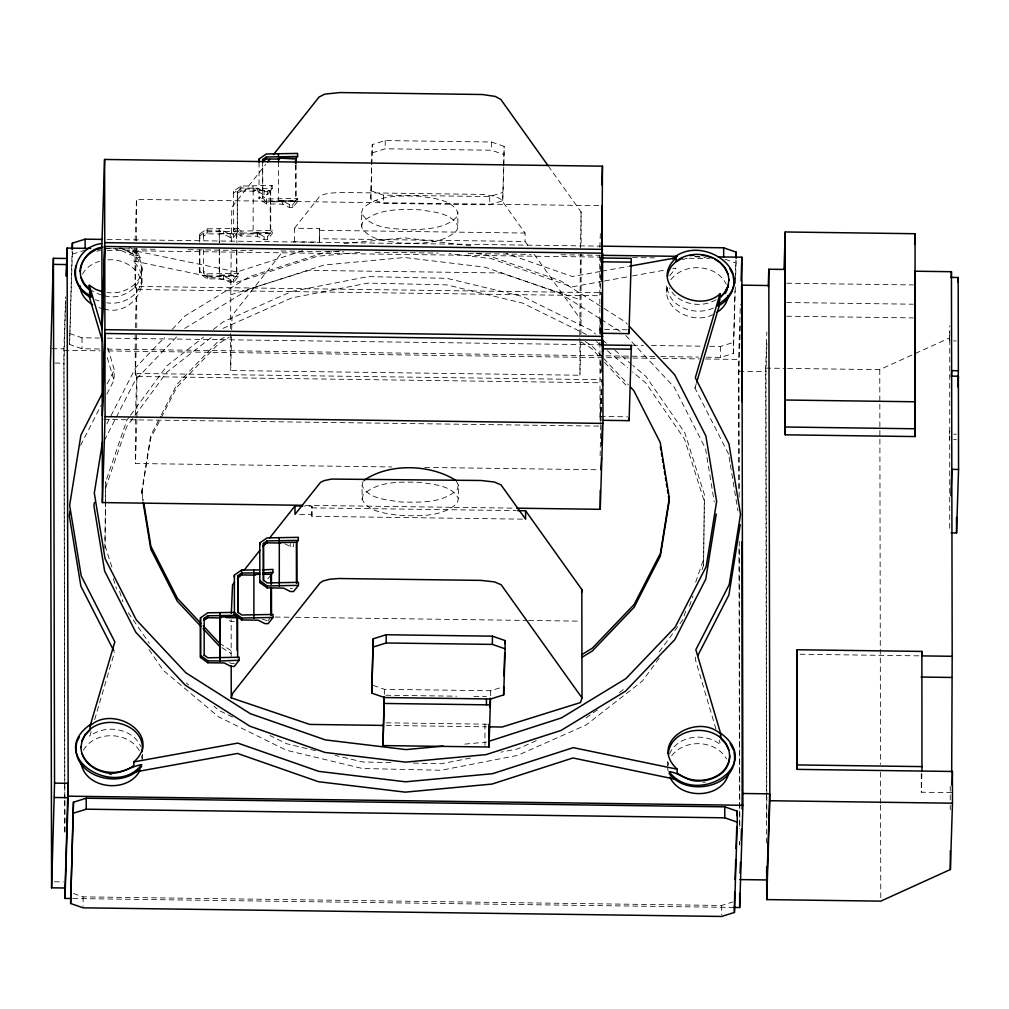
<?xml version="1.0" encoding="UTF-8"?>
<svg xmlns="http://www.w3.org/2000/svg" width="1009" height="1009" viewBox="0 0 1009 1009"><rect width="100%" height="100%" fill="white"/><g stroke="black" fill="none" stroke-linecap="round" stroke-linejoin="round"><path stroke-width="0.75" stroke-dasharray="5 3.75" d="M600.355 360.894L600.355 372.901M64.79 784.472L63.983 363.19L65.61 300.543M104.86 548.871L105.756 481.533L126.857 420.261L129.656 416.465M105.529 501.902L105.024 545.428L112.529 569.114M105.541 500.338L105.756 481.533M135.004 248.075L135.13 289.469L600.506 295.763M135.181 335.089L135.294 376.483L600.683 382.777M136.606 240.81L136.48 199.416L600.292 205.685M135.383 419.202L135.471 463.509L391.744 466.965M136.77 327.824L136.656 286.43L600.456 292.698M136.909 417.751L136.82 373.444L600.62 379.712M600.355 257.282L600.33 294.414M702.037 569.681L703.55 565.305L704.269 501.41L684.581 439.23L645.798 383.004L632.593 371.905M703.55 565.305L704.484 494.877L684.783 432.697L646 376.483L632.794 365.372M230.519 328.631L231.175 249.463M231.288 241.643L231.83 207.223L265.771 164.353M579.784 334.887L580.415 254.192M580.516 247.924L581.083 211.94L549.161 167.204M135.118 240.798L136.48 199.416M136.492 248.1L135.13 289.469M135.294 327.811L136.656 286.43M135.458 414.825L136.82 373.444M136.656 335.114L135.294 376.483M136.883 419.214L135.471 463.509M600.834 421.119L601.73 386.132M580.755 342.278L579.948 375.234L230.695 370.517L231.54 335.984M231.692 329.703L232.045 315.577L282.697 251.582M580.944 334.42L581.159 254.344M64.828 832.261L63.895 350.325L65.572 296.848M99.336 349L82.044 348.773L69.558 344.447L72.131 250.938M69.558 344.447L72.396 250.989M106.891 394.09L113.992 380.229L114.32 369.899L107.156 345.721M104.368 295.713C128.559 303.23 156.635 273.351 132.822 254.003L132.936 250.421L236.901 272.001L302.776 250.749M103.952 308.994C132.444 317.52 155.84 280.906 132.62 260.751L236.573 282.331L317.431 256.261L360.831 252.212M141.916 271.862C142.799 263.69 139.192 255.655 132.936 250.421M142.975 501.423L141.802 490.853L150.682 435.623L160.62 416.25M142.509 758.516L142.622 754.593L142.004 758.491M199.719 242.147L199.769 233.949L207.047 228.866L238.313 228.299L238.326 231.326L236.812 233.23L236.838 242.564M236.371 249.374L236.421 275.798L233.508 279.493L230.292 279.443L223.468 276.012L207.072 275.785L203.427 273.136L203.49 271.219L207.135 273.868L238.401 273.3L238.401 276.34L233.508 282.52L230.292 282.482L223.468 279.039L207.085 278.812L199.782 273.527L199.795 249.639M238.326 231.326L207.059 231.893L203.414 234.441L203.351 236.358L206.996 233.811L223.38 234.025L230.203 237.468L233.42 237.519L236.346 233.823L219.268 233.596L219.294 242.929M206.996 233.811L207.059 231.893M199.706 235.866L206.996 230.784L207.047 228.866M207.085 278.812L207.148 276.895L199.832 271.61M207.072 275.785L207.135 273.868M219.268 233.596L236.812 233.23M219.319 250.093L219.357 275.571L236.421 275.798M233.634 191.155L233.583 193.072L240.861 187.989L257.257 188.204L264.081 191.647L267.297 191.685L272.19 185.505L240.924 186.072L233.634 191.155L233.647 230.733L240.962 236.018L257.345 236.245L264.169 239.688L267.385 239.726L272.279 233.546L272.279 230.506L241.012 231.074L237.355 228.425L237.292 191.647L240.937 189.099L272.203 188.532L272.19 185.505M233.647 230.733L233.71 228.816L241.025 234.101L272.279 233.546M272.203 188.532L270.689 190.436L253.171 190.197L270.223 191.029L270.298 233.003L267.385 236.699L264.169 236.648L257.345 233.218L240.949 232.991L237.304 230.342L237.292 191.647M237.304 230.342L237.355 228.425M240.861 187.989L240.924 186.072M237.229 193.551L240.874 191.016L240.937 189.099M240.949 232.991L241.012 231.074M240.962 236.018L241.025 234.101M231.162 656.594L231.187 619.551M297.693 201.447L292.799 207.627L289.583 207.589L282.76 204.146L266.363 203.932L259.061 198.634L259.124 196.717L266.426 202.014L297.693 201.447L297.68 198.42L266.426 198.975L262.769 196.339L262.706 164.139M295.637 165.148L295.713 200.917L292.787 204.6L289.57 204.55L282.747 201.119L266.363 200.892L262.706 198.256L262.769 196.339M266.363 200.892L266.426 198.975M266.363 203.932L266.426 202.014M527.795 245.313L525.084 241.504L319.512 238.729L319.538 228.576L294.477 228.236L294.502 243.484M319.563 237.027L319.399 242.135L290.491 241.744M522.473 519.156L311.882 516.305L311.92 506.165L304.226 506.064M311.882 516.305L311.92 506.165M503.781 166.926L502.722 200.741L489.743 204.789L383.534 203.351L370.82 198.95L372.245 144.628L385.224 140.566L491.433 142.004L504.147 146.406L503.832 165.388M370.82 198.95L372.245 144.628M502.722 200.741L504.147 146.406M599.901 247.419L600.342 233.356M600.342 318.73L600.103 333.247M599.964 333.815L600.342 321.657M600.166 334.685L600.355 328.48M600.128 420.841L601.2 386.926M600.153 455.954L601.402 387.532M713.111 314.581C692.262 325.39 660.302 308.552 667.302 283.113M667.681 765.617L667.807 761.694L668.437 765.604M728.624 454.138L694.987 388.087L695.125 383.66M695.617 657.124L695.516 660.075L716.087 729.57M706.439 357.211L720.59 357.4L733.329 353.415L734.93 291.059M735.321 278.598L735.902 259.906M733.329 353.415L736.166 259.956M738.878 488.596L738.626 359.456L740.354 304.403M739.168 497.16L738.916 371.262L740.341 325.857M766.613 842.994L765.705 368.108L766.827 332.011M766.79 794.966L765.97 371.627L766.865 343.438M951.739 792.633L921.305 792.216L921.961 771.065M949.721 528.3L949.746 325.693M949.419 340.865L949.709 331.583M949.595 434.11L949.696 431.007M949.608 439.596L949.709 436.493M142.029 268.268C141.5 285.232 122.48 295.107 107.156 292.446M141.701 278.61C141.172 295.574 122.152 305.45 106.828 302.788M141.714 493.716L150.593 438.486L160.532 419.101M666.672 292.244L667.718 285.761M668.008 765.642L668.425 763.044M361.55 213.176L362.572 208.749C377.404 194.46 400.687 195.809 419.87 196.213C432.911 198.483 451.174 198.924 457.834 212.432L457.859 226.029L456.825 230.456C441.992 244.746 418.722 243.396 399.526 242.992C386.485 240.71 368.222 240.268 361.575 226.773L361.55 213.176C371.274 229.762 395.137 228.475 412.038 229.888C427.312 228.841 445.511 228.728 456.8 216.859L457.834 212.432M361.575 226.773L362.597 222.333C377.429 208.056 400.712 209.405 419.895 209.796C432.949 212.079 451.2 212.521 457.859 226.029M456.106 480.574L458.351 484.976L458.389 498.572L457.354 502.999C442.522 517.289 419.239 515.94 400.056 515.536C387.015 513.266 368.752 512.824 362.092 499.316L362.067 485.72L363.101 481.293M362.092 499.316L363.126 494.889C377.959 480.599 401.241 481.949 420.425 482.352C433.466 484.623 451.729 485.064 458.389 498.572M458.351 484.976L457.329 489.415C442.497 503.693 419.214 502.343 400.031 501.952C386.989 499.669 368.726 499.228 362.067 485.72M91.125 731.664L89.801 736.154C105.377 724.033 132.709 727.893 140.945 746.874M94.657 719.669L114.509 652.23M694.987 388.087L696.311 383.584M105.554 488.066L126.655 426.794L134.109 416.667M685.666 611.29L682.639 620.043L657.502 654.248M695.706 582.117L703.752 558.772M689.475 606.157L692.994 595.941M82.536 274.221C85.841 267.688 92.576 263.235 99.538 261.356M107.206 383.761L114.32 369.899M80.606 445.373L101.203 405.177M106.891 423.793L135.748 367.49L164.707 337.208M104.381 440.454L115.644 418.47M116.35 417.108L135.357 380.015L177.193 336.287M161.326 414.863L176.941 384.404L218.764 340.676L225.36 336.665M161.238 417.726L176.852 387.267L218.676 343.539L229.22 337.107M83.457 750.217C95.187 729.482 131.372 731.399 140.73 753.408M669.762 275.634L675.904 268.104L672.801 268.659M669.459 754.026C677.808 734.968 705.392 732.345 720.565 744.68L719.215 740.152M130.59 415.191L166.901 365.8L203.591 337.145M135.042 415.393L166.699 372.334L211.94 336.981M659.154 658.246L642.392 681.037L586.141 724.979L517.516 755.413L441.185 770.258L362.37 768.492L286.417 750.255L218.524 716.794L163.294 670.367L148.31 648.636M233.42 237.519L233.42 234.479L238.313 228.299M240.874 191.016L257.257 191.231L264.081 194.674L267.297 194.724L270.223 191.029M219.369 274.965L236.901 275.205L238.401 273.3M270.298 233.003L253.234 232.776L270.765 232.411L272.279 230.506M295.713 200.917L278.635 200.677L296.179 200.312L297.68 198.42M294.477 228.236L319.285 196.894L323.397 194.523L328.783 193.236L340.273 192.454L482.743 194.422L495.469 196.339L501.006 199.341L525.058 233.054L525.084 241.504M270.967 574.953L268.041 578.649L264.825 578.598M268.129 620.623L271.043 616.94M172.224 329.35L185.101 315.893L249.463 276.668L324.469 252.477L339.945 251.039M670.796 279.758C684.165 262.151 716.302 263.942 726.215 284.134M671.717 755.741C684.846 738.525 715.81 739.837 726.518 758.907M213.378 329.502L223.153 321.858L291.79 291.424L368.108 276.592L446.937 278.345L522.876 296.583L590.782 330.057L595.587 334.093M597.353 709.857L583.492 719.72M619.362 692.653L625.479 687.886M184.697 328.429L249.072 289.205L324.066 265.014L404.596 257.509L485.14 267.196L560.247 293.405L599.75 318.491M716.087 299.736C700.978 308.792 677.405 304.428 669.396 287.893M787.575 368.411L879.76 369.647L949.355 338.028M222.951 328.392L291.576 297.958L367.907 283.113L446.735 284.879L522.675 303.116L586.418 334.534M536.309 740.644L517.718 748.88L500.931 752.146M96.914 251.291L101.379 249.841M682.437 259.704L689.891 257.295M713.313 308.048C695.642 316.485 668.147 307.367 666.886 285.711M372.271 152.851L385.236 148.79L491.459 150.227L504.159 154.629M72.396 254.117L85.134 250.144M370.795 190.726L383.508 195.128L489.718 196.566L502.696 192.505M709.567 346.289L720.577 346.428L733.316 342.455M373.166 685.388L384.467 689.311L490.677 690.736L503.655 686.688M73.392 893.495L83.104 896.85L721.649 905.477L732.975 901.945M230.456 294.842L308.842 270.374L501.233 272.972L579.708 299.559M470.396 758.087L441.4 763.725L411.142 763.044M600.254 271.484L572.343 276.529L506.102 253.41M601.805 271.207L628.166 266.452M603.029 281.259L572.015 286.871L491.068 258.607L449.194 253.562M604.58 280.981L630.94 276.226M632.492 275.949L666.596 269.781M104.204 249.236C117.738 245.414 128.37 255.706 140.718 257.913L136.429 253.335L128.938 248.567M107.862 259.893C123.048 258.38 140.882 268.646 141.5 285.143M344.107 243.459L404.546 237.821L472.78 246.032M695.226 256.803L705.909 257.522M464.796 744.112L486.477 742.094M702.92 782.316L705.581 782.076M207.148 276.895L238.401 276.34M319.487 230.279L525.058 233.054M206.996 230.784L223.38 230.998L230.203 234.441L233.42 234.479M107.143 239.474L600.998 246.146M106.424 248.618L158.325 249.324M188.216 249.727L252.691 250.598M281.007 250.989L343.918 251.834M375.373 252.263L438.284 253.108M468.176 253.511L531.087 254.369M560.966 254.773L600.292 255.302M694.659 256.576L700.952 256.664M107.156 250.434L601.011 257.118M632.466 257.535L654.488 257.837M689.097 258.304L709.541 258.581M786.73 283.226L913.41 284.942M786.579 302.498L913.259 304.213M786.604 316.221L913.284 317.923M604.656 329.476L627.421 329.792M953.48 340.916L956.179 340.954M69.545 333.474L82.019 337.801L99.323 338.04M107.181 338.141L601.036 344.813M632.492 345.242L643.502 345.393M651.373 345.494L703.273 346.201M107.206 349.114L654.538 356.505M660.832 356.593L698.569 357.098M52.064 348.66L64.084 348.824M63.895 350.325L100.068 350.817M107.938 350.93L655.27 358.321M663.127 358.435L699.313 358.914M705.594 359.002L738.626 359.456M765.705 368.108L786.011 368.386M738.916 371.262L765.97 371.627M54.965 363.076L63.983 363.19M600.267 416.44L627.598 416.805M103.788 419.429L600.09 426.126M953.656 434.16L956.368 434.198M953.669 439.647L956.381 439.684M424.751 467.419L599.27 469.778M305.626 505.332L515.17 508.17M311.869 507.868L516.167 510.63M299.635 514.439L311.932 514.615M284.778 543.75L290.226 546.512L293.455 546.55L293.442 543.523M290.315 588.487L292.459 588.512M275.23 617.041L289.381 617.231M295.675 617.306L526.938 620.434M528.514 620.459L580.427 621.166M267.057 620.611L262.176 619.198M234.164 621.443L230.947 621.393L226.861 619.337M800.112 654.236L920.183 655.863M234.252 663.418L231.036 663.38L228.299 662.005M385.854 695.239L456.572 696.197M473.852 696.437L486.426 696.601M386.069 722.835L488.961 724.222M386.359 725.458L486.464 726.821M54.461 881.79L63.479 881.916M72.812 898.514L733.392 907.444M390.924 762.602L362.572 761.959L335.228 755.4M476.248 253.536L485.543 254.659L560.638 280.88L602.777 307.631M109.224 774.445L111.885 774.761M315.489 750.658L286.619 743.734L269.996 735.536M725.08 259.25L736.166 263.097M120.197 247.76L126.415 249.929L132.822 254.003M118.936 247.886L126.402 250.497L132.81 254.558L140.768 256.21L136.48 251.632L128.988 246.877M101.795 295.12L95.578 292.951L90.444 289.684M95.363 299.698L99.096 300.997M98.882 307.531L102.615 308.842M232.587 717.084L218.726 710.26L213.921 706.224M604.088 308.464L625.164 321.846L627.308 324.141M601.061 319.323L620.812 331.873M585.17 341.521L591.779 345.721L602.537 357.224M581.108 341.862L591.678 348.584L600.292 357.779M219.357 643.124L231.238 650.679M221.904 647.664L231.149 653.542M603.987 341.156L606.384 343.174M614.796 350.237L631.596 364.363M596.584 341.635L600.178 344.662M607.38 350.716L627.787 367.869M186.312 683.005L188.708 685.023M625.845 335.53L674.315 387.305L705.518 448.576L714.258 501.851M603.622 358.372L628.393 384.833M604.605 362.382L628.304 387.683M534.139 254.218L581.285 320.294M128.244 612.728L149.408 643.389M119.566 591.324L122.846 601.692M113.26 578.611L116.552 588.979M107.282 357.564L113.992 380.229M729.129 457.203L730.138 463.333M730.39 464.872L737.932 510.882M667.592 768.227L668.021 770.826M141.802 490.853L143.328 500.098M141.563 755.93L142.42 761.127M950.226 786.175L950.251 803.479M950.251 805.043L950.264 809.76M921.267 773.537L921.305 792.216M879.76 369.647L879.823 402.679M879.823 404.243L880.516 764.343M880.529 772.2L880.592 803.656M880.592 805.22L880.781 899.574M766.802 796.542L766.84 818.576M739.244 541.228L739.799 829.221M739.824 841.809L739.837 844.962M738.992 548.442L739.534 828.78M739.559 841.38L739.559 844.533M720.577 346.428L720.59 357.4M721.649 905.477L721.675 914.886M600.267 413.513L600.279 423.263M599.762 255.239L599.914 333.714M599.926 342.253L600.078 420.728M581.083 211.94L581.146 246.486M579.885 338.166L579.948 375.234M491.433 142.004L491.459 150.227M489.718 196.566L489.743 204.789M490.677 690.736L490.689 696.223M484.913 724.172L484.951 745.437M385.224 140.566L385.236 148.79M383.508 195.128L383.534 203.351M384.467 689.311L384.479 697.534M319.538 228.576L319.576 243.825M296.104 164.555L296.179 200.312M292.787 204.6L292.799 207.627M289.57 204.55L289.583 207.589M290.226 543.473L290.226 546.512M282.747 201.119L282.76 204.146M278.56 161.818L278.534 202.178M270.689 190.436L270.765 232.411M267.297 191.685L267.297 194.724M267.385 236.699L267.385 239.726M264.081 191.647L264.081 194.674M264.169 236.648L264.169 239.688M262.63 161.465L262.706 198.256M259.048 162.197L259.061 198.634M257.257 188.204L257.257 191.231M257.345 233.218L257.345 236.245M253.032 186.236L253.045 189.263M253.171 190.197L253.12 234.265M236.85 250.333L236.901 275.205M236.346 233.823L236.358 241.605M233.508 279.493L233.508 282.52M230.632 333.449L230.695 370.517M230.203 234.441L230.203 237.468M230.292 279.443L230.292 282.482M223.38 230.998L223.38 234.025M223.468 276.012L223.468 279.039M219.294 232.991L219.306 242.324M219.155 229.03L219.167 232.057M219.306 249.147L219.256 277.059M203.414 234.441L203.364 242.488M203.44 249.765L203.427 273.136M199.769 233.949L199.782 241.794M199.732 249.992L199.782 273.527M82.019 337.801L82.044 348.773M83.104 896.85L83.116 906.246M64.79 786.049L64.816 798.624M64.828 800.2L64.891 833.207"/><path stroke-width="1.5" d="M54.549 783.123L68.082 783.312L65.131 888.008L51.598 887.819L54.549 783.123L53.401 258.317L66.922 258.493L67.073 264.572L53.553 264.383M785.267 434.816L785.254 231.969L915.062 233.722L915.075 436.569L785.267 434.816L784.939 269.453L768.808 269.239L768.265 286.506M601.868 254.394L601.856 205.71M601.969 345.784L602.032 292.724M602.259 425.495L601.881 445.095M53.401 258.317L50.45 363.013L51.598 887.819M66.216 276.403L67.111 248.088L90.696 248.416M66.392 275.621L66.922 258.493M72.181 249.387L72.383 243.156L85.122 239.171L102.413 239.41M71.248 898.502L64.954 898.414L68.171 796.177L67.111 248.088M101.909 291.538L95.691 289.369L89.271 285.295L89.158 288.877L84.239 283.617L81.136 277.525M73.468 802.205L70.643 903.496L83.116 907.823L721.675 916.449L734.413 912.464L737.251 822.146L737.226 811.173L724.752 806.847L86.194 798.22L73.468 802.205L70.643 903.496M104.583 159.46L101.884 245.376L102.048 328.556L104.747 242.639L104.583 159.46L602.461 166.182L601.868 277.336M104.747 246.473L102.048 332.39L102.212 415.569L104.911 329.653L104.747 246.473L602.625 253.196L602.411 345.166M80.972 747.568L82.032 740.53L85.109 734.527L90.015 729.406L90.129 725.824L114.837 641.888L81.199 575.836L69.634 505.282L80.934 435.043L102.237 393.46M516.747 508.183L600.254 509.318L602.953 423.402L602.789 340.21L104.923 333.487L102.224 419.403L102.376 502.583L302.473 505.295M102.376 502.583L105.075 416.667L104.923 333.487M90.129 725.824C113.21 704.206 163.508 734.88 133.932 761.871L133.819 765.453C117.839 777.926 89.738 773.373 82.057 753.509M234.63 612.387L207.791 612.791L200.501 617.874L200.514 657.452L207.829 662.749L224.212 662.963L231.036 666.407L234.252 666.444L239.146 660.264L239.146 657.237L207.879 657.792L204.222 655.156M200.514 657.452L200.501 617.874M236.119 615.364L207.804 615.818L204.159 618.366L204.095 620.283L207.74 617.735L221.148 617.924M207.74 617.735L207.804 615.818M207.829 662.749L207.892 660.832L200.577 655.535M237.632 657.578L237.556 617.155L220.038 616.928L219.987 660.996L207.892 660.832M234.328 576.997L234.378 575.08L241.668 569.997L259.666 569.934M273.023 617.47L268.129 623.65L264.913 623.612L258.09 620.169L241.706 619.955L234.391 614.658L234.454 612.74L241.769 618.038L273.023 617.47L273.023 614.443L241.756 614.998L238.099 612.362L238.036 575.571L241.681 573.024L259.679 572.961M238.036 612.74L238.036 575.571M241.605 571.914L241.668 569.997M237.973 577.489L241.618 574.941L241.681 573.024M241.706 619.955L241.769 618.038M258.985 160.973L259.048 159.056L266.338 153.973L297.592 153.406L297.605 156.433L296.091 158.337L296.104 163.004M297.605 156.433L266.338 157L262.693 159.548L262.63 161.465L266.275 158.917L279.682 159.094M266.275 158.917L266.338 157M253.89 574.726L259.754 574.209M259.729 544.898L259.792 542.981L267.082 537.898L298.336 537.33L298.349 540.37L296.835 542.262L296.923 582.685M298.437 585.371L293.543 591.551L290.315 591.514L283.491 588.07L267.108 587.856L259.805 582.559L259.868 580.642L267.171 585.939L298.437 585.371L298.424 582.344L267.158 582.912L263.513 580.263L263.437 543.473L267.082 540.925L298.349 540.37M263.45 580.642L263.437 543.473M296.091 158.337L278.572 158.098L294.073 158.917M263.374 545.39L267.019 542.842L267.082 540.925M267.108 587.856L267.171 585.939M279.304 542.628L296.835 542.262M373.204 638.798L371.766 693.133L384.479 697.534L490.689 698.972L503.668 694.911L505.118 648.812L505.105 640.576L492.392 636.174L386.182 634.749L373.204 638.798L371.766 693.133M490.475 699.401L488.999 747.013L382.979 745.575L384.29 696.588M503.996 675.929L504.714 652.873M505.004 643.654L505.105 640.576M601.868 184.924L602.461 166.182M602.247 258.153L602.335 255.05L601.868 280.325M601.894 372.006L602.789 340.21M601.629 333.273L628.948 333.638L631.193 262.189L631.193 258.367L602.348 257.976M603.306 420.312L629.111 420.652L631.357 345.381L602.512 344.99M667.504 276.365L668.135 272.48L671.212 266.477L676.118 261.344L676.232 257.762L629.717 266.162M719.959 732.711C766.083 765.39 695.794 807.427 669.131 771.708C679.801 772.705 687.671 781.95 698.972 780.991C706.792 780.903 714.511 778.658 720.817 773.953C732.635 765.339 732.37 746.597 720.767 737.92L720.88 734.338C698.026 711.95 647.374 741.691 677.216 769.211L677.102 772.793C693.864 787.297 728.233 780.499 729.86 755.779M676.232 257.762C646.655 284.752 696.954 315.426 720.035 293.821L719.921 297.403L724.828 292.269L727.905 286.266M736.053 255.239L736.154 252.124L723.667 247.798L602.562 246.171M741.098 280.805L741.842 257.207L718.244 256.891M734.691 892.158L734.413 912.464M735.082 879.697L735.712 859.454M736.053 848.544L736.747 826.749M737.087 815.84L737.226 811.173M740.101 873.327L740.442 862.367M741.136 840.447L741.476 829.486M742.12 809.142L742.12 541.682M733.392 907.444L739.685 907.532L742.901 805.296L741.842 257.207M784.043 269.151L785.254 231.969M739.9 879.583L766.954 879.949L769.665 793.856L742.611 793.49M921.961 771.065L921.885 651.423L797.135 649.746L797.224 769.375L952.408 771.469L952.471 803.202L950.377 869.518L880.781 901.138L766.726 899.599L769.829 800.73L768.808 269.239M797.224 769.375L797.135 649.746M914.684 244.405L915.062 233.722M921.885 651.423L921.747 655.888L952.181 656.291L951.437 271.711L914.759 271.207L915.075 436.569M951.247 277.879L951.437 271.711M951.399 376.824L951.601 370.631L958.361 370.732L958.184 277.488L951.411 277.399M950.957 495.671L951.79 469.362L958.55 469.45L958.373 376.218L951.601 376.117M958.033 282.129L958.184 277.488M958.071 380.015L958.361 370.732M958.033 387.052L958.373 376.218M951.701 772.389L952.181 656.291M951.146 532.853L956.557 532.916L958.55 469.45M951.979 785.078L952.408 771.469M601.528 457.556L600.847 469.79M231.313 613.434L232.562 584.829L234.517 582.357M581.676 592.56L581.815 589.546L525.601 510.756L517.743 510.655M384.202 696.752L382.979 745.575M489.882 707.385L490.387 698.19M601.982 381.465L602.196 379.737L602.487 385.413M76.016 265.644C71.98 278.282 79.534 291.916 91.012 297.605L89.473 292.421M80.052 271.585C80.241 261.987 87.051 253.991 95.477 250.068M70.05 511.033L69.306 515.624L80.871 586.166L113.815 650.843M102.527 441.879L94.304 493.073L105.024 558.519L136.24 619.803L185.782 672.726L250.308 713.691L325.402 739.912L405.959 749.599L443.128 746.13M94.405 502.507L93.913 505.61L104.633 571.056L135.837 632.328L185.391 685.25L249.917 726.228L325.012 752.449L405.568 762.136L486.086 754.618L561.092 730.428L625.454 691.203L674.807 639.618L705.77 579.179L716.251 514.022M76.936 741.628C68.461 776.426 122.505 791.649 141.701 766.272M142.219 751.73C146.002 725.219 107.875 713.943 90.015 729.406M728.939 279.796L727.88 286.821L724.803 292.837L719.896 297.958L718.004 304.39C763.081 276.466 703.412 231.313 672.41 258.872M728.044 287.224L728.46 284.639M728.107 295.662C727.489 302.574 722.835 308.804 716.945 312.248M734.073 282.116C733.77 292.408 727.085 301.641 717.954 306.08L719.846 299.66M668.223 753.647C670.884 729.747 704.37 723.831 720.767 737.92M740.19 524.693L728.902 594.932L697.648 655.913M728.826 772.944C722.797 798.989 680.697 800.414 669.9 777.17M720.035 293.821L695.315 377.744L728.952 443.796L740.518 514.35L729.23 584.589L695.844 649.746L720.88 734.338M696.752 382.083L719.707 304.15M383.231 725.421L309.725 724.424L231.238 697.837L232.764 693.17L320.03 582.937L322.754 581.096L329.527 579.28L338.595 578.51L481.079 580.389L494.448 581.903L501.145 584.728L582.016 697.9L580.49 702.554L502.104 727.022L489.592 726.858M77.529 740.467L79.333 736.948M82.006 741.098L85.084 735.082L89.99 729.961M140.15 770.006C128.761 793.818 85.412 789.719 80.997 762.892M725.37 293.329L727.212 289.722M267.7 161.907L269.643 159.46M273.527 154.554L319.096 96.99L324.81 94.127L340.071 92.551L482.542 94.518L495.28 96.435L500.817 99.437L548.24 165.917M237.443 578.662L240.369 574.966M244.266 570.035L259.881 550.309M262.807 546.613L265.733 542.918M269.643 537.986L295.006 505.938L302.7 506.039M271.446 583.694L271.434 574.361L272.935 572.456L272.935 569.429L262.617 569.82M364.161 480.246C389.373 462.866 430.566 464.127 456.106 480.574M676.118 261.344C693.524 247.028 727.88 255.491 728.927 280.351M676.093 261.911L682.5 258.001M90.772 724.21C44.888 755.779 114.938 799.481 141.752 764.582C129.076 766.79 117.738 776.703 103.94 772.099C92.172 769.413 80.972 759.827 80.985 747.013M581.815 654.601L592.359 648.169L634.182 604.441L660.441 553.222L669.32 497.992L660.227 442.51L633.778 390.584L630.537 387.128M581.726 657.452L592.27 651.032L634.093 607.304L660.353 556.085L669.232 500.855L668.475 496.226M101.568 243.573C74.338 246.65 64.475 283.731 91.062 295.914L89.145 289.432C71.538 276.58 82.688 249.009 102.943 247.104M96.965 249.589L101.43 248.151M489.479 741.123L561.483 717.891L625.845 678.666L675.198 627.081L706.161 566.654L716.642 501.486L705.909 436.039L674.706 374.768L629.465 326.449M373.216 647.021L386.195 642.973L492.405 644.41L505.118 648.812M73.48 813.166L86.219 809.193L724.777 817.82L737.251 822.146M133.932 761.871L237.809 743.103L318.768 771.368L405.605 781.811L492.405 773.714L573.251 747.644L677.216 769.211M135.156 771.923L237.493 753.446L318.44 781.71L405.277 792.153L492.077 784.056L572.935 757.973L676.888 779.553M689.954 255.605L693.952 255.227M262.63 572.847L272.935 572.456M219.987 660.996L239.146 660.264M104.747 242.639L602.613 249.374M601.856 255.315L677.354 256.336M602.348 261.798L631.193 262.189M768.681 285.522L741.628 285.156L741.855 401.62M104.911 329.653L602.789 336.388M602.524 348.811L631.357 349.202L631.357 345.381M785.721 400.018L915.529 401.784M105.075 416.667L602.953 423.402M785.506 427.009L915.314 428.775M267.019 542.842L280.426 543.031M262.668 574.247L271.434 574.361M241.618 574.941L255.025 575.117M226.218 617.609L237.09 617.748L237.153 650.401M921.078 677.039L951.512 677.455M384.303 703.45L490.488 704.887M797.362 764.923L922.1 766.613M769.829 800.73L952.471 803.202M68.171 796.177L742.901 805.296M54.448 797.501L67.969 797.678M701.949 255.34L705.959 255.819M707.195 256.248L712.177 257.989M714.7 259.237L719.833 262.491L724.752 267.751L727.855 273.843M92.588 304.604C85.664 300.796 80.354 293.632 79.862 285.61M669.068 773.399C687.167 798.485 740.783 786.591 733.997 752.033M201.043 623.575L177.344 598.274L150.896 546.336L143.833 503.188M203.2 625.87L219.357 643.124M200.955 626.438L177.256 601.124L150.808 549.199L143.228 502.961M203.112 628.733L219.256 645.987M729.81 268.596L732.824 274.524M730.125 743.393L733.745 750.507M728.775 749.838L725.673 743.747L720.754 738.487L719.985 735.889M89.271 285.295L102.237 329.098M88.943 295.624L102.363 340.954M733.076 276.037L733.82 280.603M660.39 446.911L660.895 450.001M661.399 453.079L661.904 456.156M662.409 459.246L662.913 462.324M663.418 465.401L663.922 468.491M664.426 471.569L664.931 474.659M665.436 477.736L665.94 480.814M666.444 483.904L666.949 486.981M667.454 490.059L667.958 493.149M956.519 517.377L956.557 532.916M950.339 850.65L950.377 869.518M766.928 867.362L766.954 879.949M766.663 866.58L766.726 899.599M739.66 893.356L739.685 907.532M736.154 252.124L736.166 258.392M723.667 247.798L723.693 257.207M724.752 806.847L724.777 817.82M628.948 329.804L628.948 333.638M629.111 418.104L629.111 420.652M602.512 342.064L602.524 351.813M600.216 490.488L600.254 509.318M581.815 589.546L582.016 697.9M525.601 510.756L525.613 519.194L500.956 484.824L494.259 481.999L480.877 480.486L331.457 479.073L323.952 480.662L320.496 482.39L295.019 514.376L295.006 505.938M503.655 686.688L503.668 694.911M492.392 636.174L492.405 644.41M488.961 724.222L488.999 747.013M486.426 699.351L486.439 704.824M386.182 634.749L386.195 642.973M295.624 158.93L295.637 163.597M296.369 542.867L296.444 583.29M278.446 154.137L278.446 157.164M278.572 158.098L278.56 161.818M279.178 538.062L279.19 541.089M279.316 542.035L279.279 586.103M271.459 588.361L271.509 614.784M270.967 574.953L270.98 584.287M270.98 587.402L271.043 615.376M262.693 159.548L262.706 162.613M259.048 159.056L259.048 162.197M259.792 542.981L259.805 582.559M253.776 570.161L253.776 573.188M253.915 574.121L253.864 618.202M234.378 575.08L234.391 614.658M231.175 665.763L231.238 697.837M220.038 616.928L220.113 658.902M219.899 612.955L219.912 615.982M204.159 618.366L204.159 655.535M85.122 239.171L85.134 248.58M86.194 798.22L86.219 809.193M72.383 243.156L72.396 249.425M64.929 887.39L64.954 898.414"/></g></svg>
